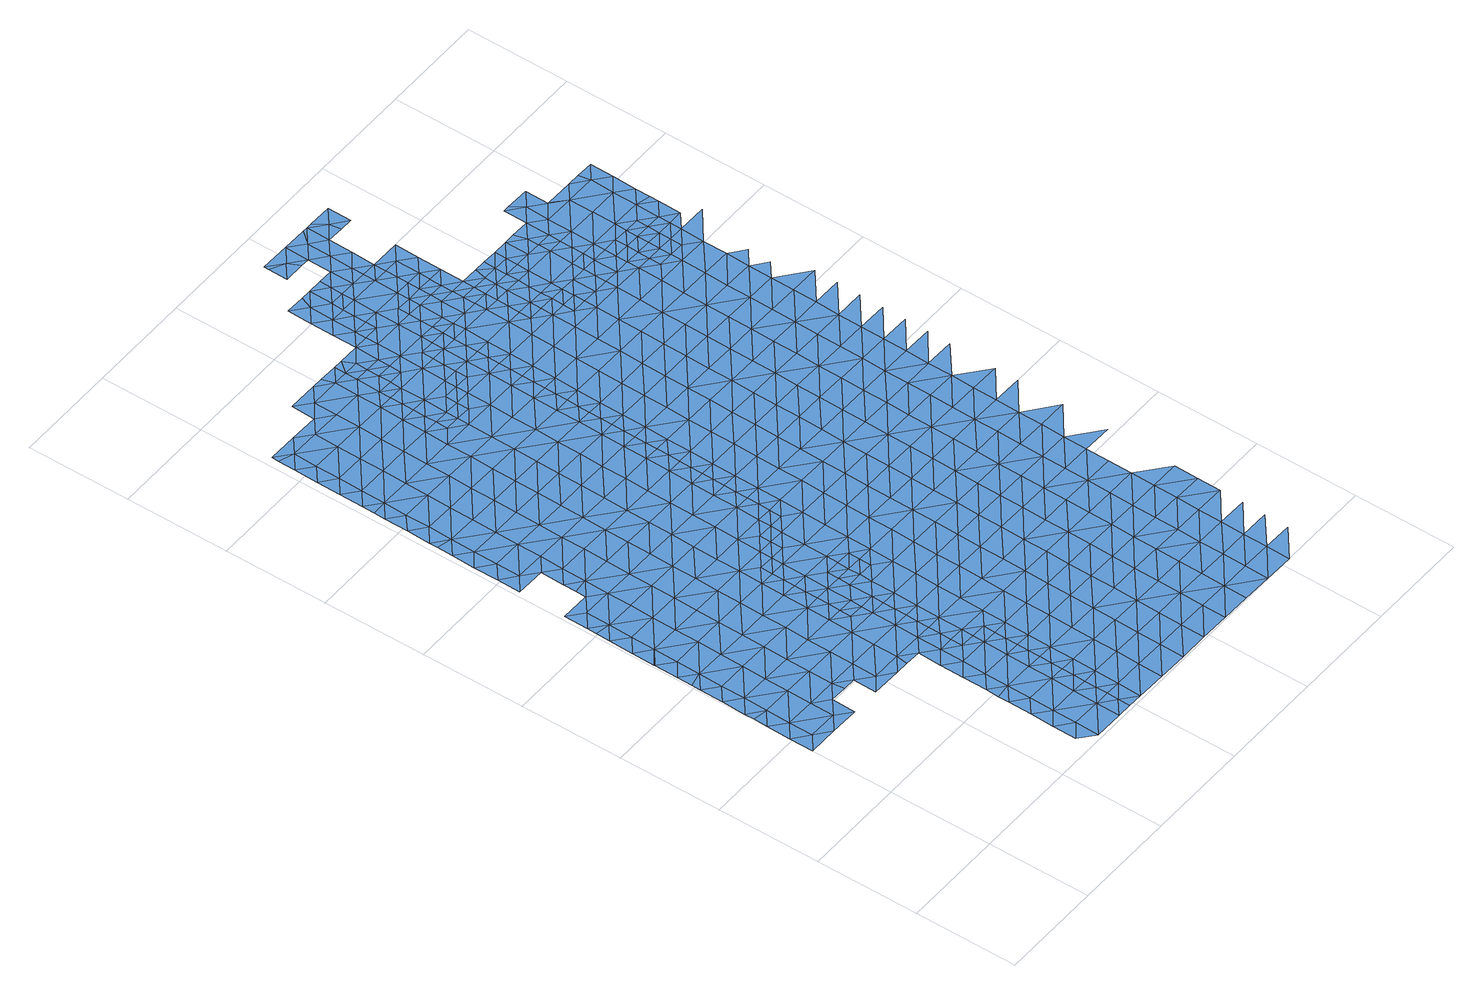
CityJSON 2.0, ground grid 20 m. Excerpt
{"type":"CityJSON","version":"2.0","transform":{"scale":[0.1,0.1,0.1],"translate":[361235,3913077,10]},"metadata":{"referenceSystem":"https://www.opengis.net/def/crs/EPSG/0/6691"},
"CityObjects":{
"waterbody1":{"type":"WaterBody","attributes":{"name":"9","class":"1140","function":"1","WaterBodyRiverFloodingRiskAttribute.description":"5","WaterBodyRiverFloodingRiskAttribute.rankOrg":"1","WaterBodyRiverFloodingRiskAttribute.adminType":"2","WaterBodyRiverFloodingRiskAttribute.scale":"L1"},"geometry":[{"type":"MultiSurface","lod":"1","boundaries":[[[0,1,2]],[[3,0,2]],[[4,1,5]],[[1,0,5]],[[6,7,8]],[[7,4,5]],[[6,4,7]],[[3,9,0]],[[10,11,8]],[[8,7,10]],[[5,0,9]],[[10,12,11]],[[11,12,13]],[[9,14,5]],[[5,15,7]],[[16,17,13]],[[17,16,18]],[[9,3,19]],[[13,12,16]],[[15,5,14]],[[10,7,15]],[[20,21,18]],[[22,14,9]],[[18,16,20]],[[21,23,24]],[[9,19,22]],[[12,25,16]],[[20,23,21]],[[10,15,26]],[[24,23,27]],[[12,10,25]],[[10,26,25]],[[28,14,22]],[[14,29,15]],[[30,27,31]],[[29,26,15]],[[27,23,31]],[[32,28,22]],[[31,33,30]],[[16,25,34]],[[20,16,35]],[[36,33,37]],[[36,30,33]],[[35,16,34]],[[23,20,35]],[[14,28,29]],[[38,39,37]],[[40,31,23]],[[29,41,26]],[[26,42,25]],[[38,37,33]],[[41,42,26]],[[32,43,28]],[[42,34,25]],[[23,35,44]],[[43,45,28]],[[40,23,44]],[[33,31,40]],[[46,39,38]],[[47,35,34]],[[48,38,33]],[[43,49,50]],[[51,52,53]],[[54,47,34]],[[47,44,35]],[[55,48,33]],[[29,56,41]],[[51,53,57]],[[54,34,42]],[[49,58,50]],[[55,33,40]],[[59,60,61]],[[29,28,56]],[[43,50,45]],[[56,28,45]],[[62,59,61]],[[38,48,46]],[[63,52,51]],[[64,52,63]],[[65,66,60]],[[41,67,42]],[[47,68,44]],[[44,69,40]],[[70,51,57]],[[68,69,44]],[[60,59,65]],[[71,72,46]],[[73,41,56]],[[74,64,63]],[[48,71,46]],[[75,64,74]],[[65,76,66]],[[40,77,55]],[[72,71,78]],[[79,80,75]],[[67,41,73]],[[50,58,81]],[[54,42,67]],[[82,66,76]],[[69,77,40]],[[83,56,45]],[[84,81,58]],[[80,79,85]],[[79,75,74]],[[45,50,86]],[[87,88,82]],[[55,77,48]],[[71,89,78]],[[67,90,54]],[[91,65,59]],[[54,92,47]],[[76,87,82]],[[63,51,70]],[[93,59,62]],[[57,94,70]],[[95,96,85]],[[86,83,45]],[[88,87,97]],[[62,78,89]],[[79,95,85]],[[50,81,86]],[[56,83,73]],[[93,91,59]],[[98,68,47]],[[48,99,71]],[[89,93,62]],[[87,100,97]],[[101,81,84]],[[77,99,48]],[[97,100,102]],[[92,54,90]],[[95,103,96]],[[63,70,104]],[[96,103,105]],[[74,63,106]],[[76,65,91]],[[68,98,69]],[[107,108,94]],[[94,108,70]],[[100,109,102]],[[106,63,104]],[[99,110,71]],[[79,74,106]],[[71,111,89]],[[101,112,81]],[[113,95,79]],[[103,114,105]],[[115,102,109]],[[67,116,90]],[[47,92,98]],[[87,76,117]],[[118,77,69]],[[73,83,119]],[[67,73,116]],[[120,93,89]],[[121,122,70]],[[70,122,104]],[[117,76,91]],[[101,105,114]],[[70,108,121]],[[87,123,100]],[[124,125,126]],[[127,79,106]],[[128,103,95]],[[124,115,125]],[[86,129,83]],[[73,119,116]],[[111,120,89]],[[120,91,93]],[[130,92,90]],[[122,131,104]],[[115,109,125]],[[132,69,98]],[[86,81,129]],[[77,118,99]],[[71,110,111]],[[131,133,104]],[[104,133,106]],[[101,114,112]],[[113,79,127]],[[83,134,119]],[[87,117,135]],[[126,136,137]],[[100,138,109]],[[114,103,139]],[[81,112,129]],[[140,90,116]],[[141,98,92]],[[133,142,106]],[[143,127,106]],[[126,125,136]],[[69,132,118]],[[123,138,100]],[[129,144,83]],[[145,110,99]],[[146,112,114]],[[142,143,106]],[[87,135,123]],[[109,138,125]],[[147,146,114]],[[128,95,113]],[[147,114,139]],[[148,149,119]],[[119,149,116]],[[137,150,151]],[[83,144,134]],[[119,134,148]],[[141,132,98]],[[139,103,128]],[[90,140,130]],[[117,91,152]],[[153,113,127]],[[137,136,150]],[[154,99,118]],[[155,111,110]],[[146,156,112]],[[152,91,120]],[[157,153,127]],[[158,159,151]],[[160,136,125]],[[157,127,143]],[[156,161,112]],[[112,161,129]],[[117,162,135]],[[163,164,116]],[[116,164,140]],[[163,116,149]],[[165,139,128]],[[92,130,141]],[[166,128,113]],[[151,150,158]],[[167,134,144]],[[99,154,145]],[[168,144,129]],[[169,117,152]],[[170,171,159]],[[164,172,140]],[[173,166,113]],[[174,150,136]],[[173,113,153]],[[175,168,129]],[[158,170,159]],[[135,176,123]],[[172,177,140]],[[140,177,130]],[[125,138,178]],[[129,161,175]],[[179,180,132]],[[120,111,155]],[[181,152,120]],[[182,165,128]],[[162,117,169]],[[160,125,178]],[[110,145,155]],[[160,174,136]],[[183,171,170]],[[168,184,144]],[[144,185,167]],[[132,141,179]],[[118,132,180]],[[186,182,128]],[[155,181,120]],[[187,158,150]],[[186,128,166]],[[184,185,144]],[[123,188,138]],[[189,190,130]],[[130,190,141]],[[180,191,118]],[[130,177,189]],[[170,192,183]],[[174,187,150]],[[193,169,152]],[[135,162,176]],[[154,118,191]],[[138,188,178]],[[158,187,170]],[[191,194,154]],[[190,195,141]],[[196,193,152]],[[145,194,155]],[[196,152,181]],[[197,162,169]],[[123,176,188]],[[145,154,194]],[[198,160,178]],[[187,199,170]],[[155,200,181]],[[179,141,201]],[[162,202,176]],[[178,188,203]],[[192,170,199]],[[160,204,174]],[[190,205,195]],[[197,169,193]],[[141,195,201]],[[180,206,191]],[[198,178,203]],[[200,155,194]],[[198,204,160]],[[207,196,181]],[[180,179,206]],[[174,208,187]],[[205,209,195]],[[210,207,181]],[[202,162,197]],[[179,201,206]],[[210,181,200]],[[211,193,196]],[[212,192,199]],[[187,208,199]],[[188,176,213]],[[209,214,195]],[[205,215,209]],[[201,195,214]],[[213,176,202]],[[203,188,213]],[[194,216,200]],[[217,197,193]],[[191,206,218]],[[194,191,216]],[[219,198,203]],[[174,204,208]],[[208,220,199]],[[211,196,207]],[[191,218,216]],[[199,220,212]],[[221,202,197]],[[222,203,213]],[[198,223,204]],[[201,214,224]],[[217,193,211]],[[217,221,197]],[[221,213,202]],[[219,203,222]],[[219,223,198]],[[206,201,225]],[[200,216,226]],[[227,228,212]],[[210,200,229]],[[214,230,224]],[[225,201,224]],[[218,206,225]],[[231,222,213]],[[212,220,227]],[[200,226,229]],[[207,210,232]],[[221,231,213]],[[208,204,233]],[[208,234,220]],[[235,219,222]],[[230,236,224]],[[232,210,229]],[[233,204,223]],[[233,234,208]],[[237,228,227]],[[218,225,238]],[[216,218,239]],[[211,207,240]],[[241,235,222]],[[220,234,227]],[[231,241,222]],[[236,242,224]],[[230,243,236]],[[235,244,219]],[[239,218,238]],[[244,245,219]],[[246,221,217]],[[225,224,242]],[[219,245,223]],[[207,232,240]],[[226,216,247]],[[217,211,246]],[[248,237,227]],[[249,250,225]],[[225,250,238]],[[247,216,239]],[[225,242,249]],[[251,252,223]],[[253,231,221]],[[211,240,246]],[[223,245,251]],[[229,226,254]],[[233,223,252]],[[248,227,234]],[[255,235,241]],[[256,257,238]],[[252,258,233]],[[254,226,247]],[[238,250,256]],[[258,259,233]],[[239,238,257]],[[248,260,237]],[[232,229,261]],[[234,233,259]],[[221,246,253]],[[253,262,231]],[[231,263,241]],[[264,265,239]],[[239,265,247]],[[264,239,257]],[[266,248,234]],[[261,229,254]],[[255,241,267]],[[240,268,246]],[[240,232,268]],[[263,267,241]],[[234,259,266]],[[248,269,260]],[[270,271,247]],[[266,272,248]],[[247,265,270]],[[263,231,262]],[[272,269,248]],[[254,247,271]],[[232,261,268]],[[273,266,259]],[[271,274,254]],[[274,275,254]],[[253,246,276]],[[273,259,277]],[[261,254,275]],[[278,262,253]],[[263,279,267]],[[246,268,276]],[[280,268,261]],[[281,266,273]],[[282,267,279]],[[282,283,284]],[[285,280,261]],[[261,275,285]],[[277,286,273]],[[287,263,262]],[[283,282,279]],[[253,276,288]],[[289,281,273]],[[290,276,268]],[[286,289,273]],[[291,290,268]],[[278,253,288]],[[268,280,291]],[[289,292,281]],[[293,279,263]],[[290,294,276]],[[295,283,279]],[[296,288,276]],[[294,296,276]],[[287,262,278]],[[293,295,279]],[[297,278,288]],[[298,297,288]],[[298,288,296]],[[293,263,287]],[[299,300,278]],[[278,300,287]],[[299,278,297]],[[293,301,295]],[[302,295,301]],[[303,304,287]],[[287,304,293]],[[305,302,301]],[[287,300,303]],[[301,306,305]],[[307,306,308]],[[304,309,293]],[[307,305,306]],[[309,310,293]],[[293,310,301]],[[311,308,306]],[[312,306,301]],[[313,312,301]],[[301,310,313]],[[306,314,311]],[[315,314,306]],[[315,306,312]]]}]},
"waterbody2":{"type":"WaterBody","attributes":{"name":"9","class":"1140","function":"1","WaterBodyRiverFloodingRiskAttribute.description":"5","WaterBodyRiverFloodingRiskAttribute.rankOrg":"2","WaterBodyRiverFloodingRiskAttribute.adminType":"2","WaterBodyRiverFloodingRiskAttribute.scale":"L1"},"geometry":[{"type":"MultiSurface","lod":"1","boundaries":[[[107,316,108]],[[121,317,122]],[[121,108,317]],[[108,316,317]],[[317,318,122]],[[131,318,133]],[[131,122,318]],[[319,317,316]],[[318,320,133]],[[134,167,148]],[[320,143,142]],[[321,146,147]],[[142,133,320]],[[147,139,321]],[[148,322,149]],[[321,139,165]],[[148,167,322]],[[321,323,146]],[[324,153,157]],[[324,143,320]],[[157,143,324]],[[156,323,161]],[[156,146,323]],[[163,325,164]],[[325,149,322]],[[163,149,325]],[[319,316,326]],[[165,182,321]],[[167,185,322]],[[327,166,173]],[[318,317,328]],[[325,329,164]],[[330,168,175]],[[327,153,324]],[[173,153,327]],[[175,161,330]],[[172,329,177]],[[331,325,322]],[[172,164,329]],[[328,317,319]],[[185,331,322]],[[161,323,330]],[[332,323,321]],[[320,333,324]],[[330,334,168]],[[335,182,186]],[[320,318,333]],[[332,321,182]],[[335,166,327]],[[186,166,335]],[[184,334,185]],[[184,168,334]],[[336,329,325]],[[189,177,337]],[[333,318,328]],[[189,205,190]],[[338,319,326]],[[177,329,337]],[[339,325,331]],[[334,340,185]],[[324,341,327]],[[332,342,323]],[[336,325,339]],[[205,189,337]],[[332,182,335]],[[343,338,326]],[[331,185,340]],[[344,328,319]],[[324,333,345]],[[327,346,335]],[[330,323,347]],[[348,331,340]],[[349,329,336]],[[338,344,319]],[[324,345,341]],[[337,329,349]],[[323,342,347]],[[205,337,215]],[[335,350,332]],[[334,330,351]],[[334,352,340]],[[344,353,328]],[[336,354,349]],[[327,341,346]],[[337,355,215]],[[348,340,356]],[[332,350,342]],[[330,347,351]],[[333,328,353]],[[352,356,340]],[[337,349,355]],[[354,357,349]],[[335,346,350]],[[358,347,342]],[[343,359,338]],[[334,351,352]],[[345,333,360]],[[361,359,343]],[[209,215,362]],[[360,333,353]],[[215,355,362]],[[338,363,344]],[[214,209,230]],[[352,364,356]],[[341,345,365]],[[342,350,366]],[[364,357,367]],[[347,368,351]],[[230,209,362]],[[369,349,357]],[[367,356,364]],[[359,363,338]],[[365,345,360]],[[358,342,366]],[[358,368,347]],[[355,349,369]],[[346,341,370]],[[355,371,362]],[[369,357,364]],[[363,372,344]],[[372,360,353]],[[341,365,370]],[[353,344,372]],[[230,362,243]],[[350,346,373]],[[352,351,374]],[[355,369,375]],[[366,350,373]],[[346,370,373]],[[362,371,243]],[[361,376,359]],[[351,368,374]],[[355,375,371]],[[366,377,358]],[[364,352,378]],[[379,376,361]],[[380,381,360]],[[382,377,366]],[[378,352,374]],[[383,370,365]],[[382,366,373]],[[384,368,358]],[[359,385,363]],[[360,372,380]],[[365,360,381]],[[369,364,386]],[[376,385,359]],[[385,372,363]],[[236,243,387]],[[243,371,387]],[[242,236,387]],[[386,364,378]],[[386,388,369]],[[389,374,368]],[[375,369,388]],[[249,390,250]],[[249,242,390]],[[384,389,368]],[[242,387,390]],[[365,381,383]],[[388,391,375]],[[392,382,373]],[[358,377,384]],[[373,370,393]],[[394,387,371]],[[374,395,378]],[[371,375,391]],[[396,397,372]],[[256,250,398]],[[396,372,385]],[[250,390,398]],[[257,256,398]],[[370,383,393]],[[394,390,387]],[[379,399,376]],[[380,372,397]],[[382,400,377]],[[401,399,379]],[[399,385,376]],[[264,402,265]],[[397,403,380]],[[402,257,398]],[[264,257,402]],[[392,373,393]],[[392,400,382]],[[386,378,395]],[[394,371,391]],[[374,389,395]],[[381,380,403]],[[404,388,386]],[[405,398,390]],[[395,406,386]],[[403,407,381]],[[270,265,408]],[[400,409,377]],[[410,396,385]],[[265,402,408]],[[271,270,408]],[[399,411,385]],[[383,381,407]],[[412,390,394]],[[384,377,409]],[[413,402,398]],[[408,414,271]],[[388,415,391]],[[411,410,385]],[[274,271,414]],[[416,395,389]],[[404,386,406]],[[404,415,388]],[[275,274,414]],[[405,390,412]],[[405,413,398]],[[393,383,417]],[[418,394,391]],[[389,384,416]],[[419,399,401]],[[420,280,285]],[[410,421,396]],[[402,422,408]],[[392,393,417]],[[285,275,420]],[[383,407,417]],[[415,418,391]],[[275,414,420]],[[384,409,416]],[[413,422,402]],[[397,396,421]],[[392,423,400]],[[416,424,395]],[[425,414,408]],[[426,290,291]],[[421,427,397]],[[428,423,392]],[[429,411,399]],[[291,280,426]],[[424,430,395]],[[428,392,417]],[[412,394,418]],[[431,409,400]],[[280,420,426]],[[403,397,427]],[[406,395,430]],[[414,425,420]],[[406,432,404]],[[426,433,290]],[[418,434,412]],[[435,429,399]],[[412,436,405]],[[433,296,294]],[[427,437,403]],[[435,399,419]],[[438,410,411]],[[294,290,433]],[[407,437,417]],[[434,436,412]],[[407,403,437]],[[408,422,425]],[[429,438,411]],[[438,421,410]],[[439,297,298]],[[420,440,426]],[[439,296,433]],[[298,296,439]],[[441,428,417]],[[400,423,431]],[[406,430,432]],[[416,409,442]],[[443,420,425]],[[415,404,444]],[[413,405,445]],[[446,427,421]],[[426,447,433]],[[299,448,300]],[[448,297,439]],[[299,297,448]],[[449,417,437]],[[444,450,415]],[[419,451,435]],[[445,405,436]],[[409,431,442]],[[445,452,413]],[[404,432,444]],[[418,450,434]],[[428,453,423]],[[424,416,454]],[[420,443,440]],[[418,415,450]],[[455,451,419]],[[422,413,452]],[[441,417,449]],[[441,453,428]],[[454,416,442]],[[303,456,304]],[[446,421,438]],[[457,437,427]],[[303,300,456]],[[458,431,423]],[[435,459,429]],[[452,460,422]],[[300,448,456]],[[461,436,434]],[[430,424,462]],[[430,463,432]],[[426,440,447]],[[451,459,435]],[[456,464,304]],[[425,422,460]],[[465,457,427]],[[439,433,466]],[[309,464,310]],[[465,427,446]],[[467,449,437]],[[309,304,464]],[[468,461,434]],[[429,469,438]],[[424,454,462]],[[466,433,447]],[[468,434,450]],[[470,445,436]],[[431,471,442]],[[472,440,443]],[[459,469,429]],[[443,425,473]],[[458,423,453]],[[474,312,313]],[[448,439,475]],[[463,430,462]],[[476,450,444]],[[477,441,449]],[[313,310,474]],[[438,478,446]],[[310,464,474]],[[475,439,466]],[[479,452,445]],[[425,460,473]],[[444,432,476]],[[480,447,440]],[[312,481,315]],[[469,478,438]],[[467,437,457]],[[477,453,441]],[[456,448,482]],[[454,442,471]],[[476,432,463]],[[481,312,474]],[[431,458,471]],[[315,483,314]],[[446,484,465]],[[482,448,475]],[[436,461,470]],[[443,473,472]],[[476,485,450]],[[486,466,447]],[[478,484,446]],[[452,487,460]],[[477,449,467]],[[483,315,481]],[[464,456,488]],[[489,490,454]],[[491,457,465]],[[485,492,450]],[[451,455,493]],[[489,454,471]],[[494,463,462]],[[477,495,453]],[[453,496,458]],[[488,456,482]],[[445,470,479]],[[462,454,490]],[[440,472,480]],[[468,450,492]],[[484,491,465]],[[474,464,497]],[[490,494,462]],[[498,467,457]],[[492,499,468]],[[459,451,500]],[[481,501,483]],[[487,452,479]],[[473,460,487]],[[463,494,476]],[[475,466,486]],[[502,470,461]],[[497,464,488]],[[481,474,497]],[[447,480,486]],[[461,468,499]],[[487,503,473]],[[491,498,457]],[[473,504,472]],[[498,477,467]],[[471,458,496]],[[505,501,481]],[[497,505,481]],[[453,495,496]],[[499,502,461]],[[469,459,506]],[[507,489,471]],[[469,508,478]],[[509,485,476]],[[496,510,471]],[[511,479,470]],[[512,475,486]],[[472,513,480]],[[482,475,514]],[[478,508,484]],[[504,473,503]],[[498,515,477]],[[516,492,485]],[[514,475,512]],[[479,511,487]],[[489,517,490]],[[476,494,518]],[[519,486,480]],[[497,488,520]],[[521,491,484]],[[488,482,522]],[[523,501,505]],[[471,510,507]],[[508,521,484]],[[513,472,504]],[[476,518,509]],[[513,519,480]],[[495,477,524]],[[525,526,497]],[[522,482,514]],[[470,502,511]],[[527,503,487]],[[497,520,525]],[[528,512,486]],[[492,529,499]],[[505,497,526]],[[520,488,522]],[[494,490,517]],[[530,523,505]],[[477,515,524]],[[489,507,517]],[[521,531,491]],[[485,509,516]],[[519,528,486]],[[496,495,532]],[[533,530,505]],[[534,487,511]],[[533,505,526]],[[494,535,518]],[[536,514,512]],[[499,537,502]],[[498,491,531]],[[503,538,504]],[[532,495,524]],[[539,520,522]],[[540,522,514]],[[541,494,517]],[[492,516,529]],[[528,536,512]],[[510,496,542]],[[510,543,507]],[[487,534,527]],[[518,544,509]],[[536,540,514]],[[504,545,513]],[[542,543,510]],[[543,517,507]],[[535,494,541]],[[537,499,529]],[[496,532,542]],[[511,502,537]],[[538,545,504]],[[546,547,522]],[[546,522,540]],[[503,527,538]],[[539,522,547]],[[537,548,511]],[[511,549,534]],[[513,550,519]],[[544,518,535]],[[524,551,532]],[[545,550,513]],[[550,528,519]],[[543,552,517]],[[516,509,553]],[[554,540,536]],[[552,555,517]],[[553,509,544]],[[553,556,516]],[[556,537,529]],[[557,542,532]],[[549,511,548]],[[541,517,555]],[[529,516,556]],[[558,536,528]],[[527,534,559]],[[550,560,528]],[[557,543,542]],[[561,554,536]],[[555,562,541]],[[559,534,549]],[[535,562,544]],[[560,558,528]],[[535,541,562]],[[538,527,563]],[[564,565,537]],[[544,566,553]],[[567,549,548]],[[543,568,552]],[[527,559,563]],[[545,569,550]],[[537,556,564]],[[548,537,565]],[[561,536,558]],[[545,538,569]],[[565,567,548]],[[566,544,562]],[[570,556,553]],[[552,571,555]],[[538,563,569]],[[550,572,560]],[[573,561,558]],[[571,562,555]],[[559,549,567]],[[574,553,566]],[[575,564,556]],[[576,563,559]],[[550,569,577]],[[560,578,558]],[[558,579,573]],[[553,574,570]],[[580,559,567]],[[562,581,566]],[[550,577,572]],[[564,582,565]],[[578,579,558]],[[575,582,564]],[[582,567,565]],[[576,559,580]],[[569,563,576]],[[556,570,575]],[[566,583,574]],[[560,572,578]],[[584,569,576]],[[574,585,570]],[[582,586,567]],[[567,587,580]],[[577,569,588]],[[589,579,578]],[[586,587,567]],[[572,590,578]],[[569,584,588]],[[570,591,575]],[[580,592,576]],[[593,589,578]],[[572,577,594]],[[590,593,578]],[[572,594,590]],[[593,595,589]],[[596,584,576]],[[577,588,594]],[[575,597,582]],[[592,580,587]],[[598,586,582]],[[599,588,584]],[[600,590,594]],[[576,592,596]],[[601,594,588]],[[586,602,587]],[[594,603,600]],[[602,592,587]],[[584,596,599]],[[604,596,592]],[[594,601,603]],[[588,599,601]],[[605,599,596]],[[606,603,607]],[[606,608,609]],[[603,601,607]],[[608,606,607]],[[610,607,601]],[[611,608,607]]]}]},
"waterbody3":{"type":"WaterBody","attributes":{"name":"9","class":"1140","function":"1","WaterBodyRiverFloodingRiskAttribute.description":"5","WaterBodyRiverFloodingRiskAttribute.rankOrg":"1","WaterBodyRiverFloodingRiskAttribute.adminType":"2","WaterBodyRiverFloodingRiskAttribute.scale":"L1"},"geometry":[{"type":"MultiSurface","lod":"1","boundaries":[[[356,367,348]],[[357,354,612]],[[348,367,612]],[[357,612,367]],[[339,348,612]],[[348,339,331]],[[612,336,339]],[[354,336,612]]]}]},
"waterbody4":{"type":"WaterBody","attributes":{"name":"9","class":"1140","function":"1","WaterBodyRiverFloodingRiskAttribute.description":"5","WaterBodyRiverFloodingRiskAttribute.rankOrg":"2","WaterBodyRiverFloodingRiskAttribute.adminType":"2","WaterBodyRiverFloodingRiskAttribute.scale":"L1"},"geometry":[{"type":"MultiSurface","lod":"1","boundaries":[[[613,614,615]],[[258,252,616]],[[252,251,617]],[[251,245,617]],[[245,618,617]],[[244,618,245]],[[244,255,618]],[[255,244,235]],[[283,302,619]],[[307,308,620]],[[305,307,620]],[[284,619,617]],[[617,616,252]],[[616,286,277]],[[277,259,616]],[[259,258,616]],[[618,284,617]],[[621,622,623]],[[255,282,618]],[[284,283,619]],[[282,284,618]],[[295,302,283]],[[267,282,255]],[[620,617,619]],[[617,620,616]],[[624,623,622]],[[625,626,627]],[[624,628,615]],[[629,630,631]],[[632,272,281]],[[292,614,632]],[[615,628,613]],[[625,630,633]],[[634,292,289]],[[620,308,634]],[[620,286,616]],[[620,634,286]],[[289,286,634]],[[281,292,632]],[[281,272,266]],[[622,635,624]],[[635,626,624]],[[625,624,626]],[[624,625,628]],[[633,628,625]],[[636,637,629]],[[638,639,640]],[[641,638,640]],[[642,643,644]],[[627,643,642]],[[643,627,626]],[[642,645,627]],[[645,640,627]],[[627,640,631]],[[640,646,631]],[[631,625,627]],[[631,630,625]],[[641,640,645]],[[639,646,640]],[[636,631,646]],[[636,629,631]],[[647,269,272]],[[632,647,272]],[[614,647,632]],[[621,623,314]],[[292,615,614]],[[634,615,292]],[[634,624,615]],[[634,623,624]],[[308,623,634]],[[311,623,308]],[[311,314,623]],[[302,305,619]],[[620,619,305]]]}]},
"waterbody5":{"type":"WaterBody","attributes":{"name":"9","class":"1140","function":"1","WaterBodyRiverFloodingRiskAttribute.description":"5","WaterBodyRiverFloodingRiskAttribute.rankOrg":"1","WaterBodyRiverFloodingRiskAttribute.adminType":"2","WaterBodyRiverFloodingRiskAttribute.scale":"L1"},"geometry":[{"type":"MultiSurface","lod":"1","boundaries":[[[648,649,650]],[[651,652,653]],[[654,655,656]],[[633,630,657]],[[628,633,657]],[[613,628,657]],[[613,657,614]],[[658,614,657]],[[657,659,658]],[[660,661,662]],[[649,661,660]],[[649,648,661]],[[663,654,656]],[[664,649,660]],[[665,650,649]],[[652,650,666]],[[667,652,666]],[[667,653,652]],[[652,651,648]],[[662,668,638]],[[665,649,664]],[[630,659,657]],[[669,646,670]],[[663,656,637]],[[671,669,670]],[[648,670,661]],[[662,661,668]],[[659,672,658]],[[655,672,656]],[[659,656,672]],[[637,656,659]],[[629,637,659]],[[629,659,630]],[[636,646,669]],[[636,669,637]],[[637,669,663]],[[663,669,671]],[[639,668,646]],[[670,646,668]],[[661,670,668]],[[639,638,668]],[[648,650,652]],[[673,674,675]],[[660,674,673]],[[676,673,675]],[[677,673,676]],[[664,673,677]],[[673,664,660]]]}]},
"waterbody6":{"type":"WaterBody","attributes":{"name":"9","class":"1140","function":"1","WaterBodyRiverFloodingRiskAttribute.description":"5","WaterBodyRiverFloodingRiskAttribute.rankOrg":"3","WaterBodyRiverFloodingRiskAttribute.adminType":"2","WaterBodyRiverFloodingRiskAttribute.scale":"L1"},"geometry":[{"type":"MultiSurface","lod":"1","boundaries":[[[621,314,483]],[[523,530,678]],[[626,635,643]],[[523,678,501]],[[622,621,679]],[[680,501,678]],[[681,643,682]],[[681,682,680]],[[483,501,679]],[[683,680,678]],[[679,682,622]],[[501,680,679]],[[682,679,680]],[[684,678,530]],[[635,622,682]],[[685,683,684]],[[643,635,682]],[[643,681,644]],[[678,684,683]],[[621,483,679]]]}]},
"waterbody7":{"type":"WaterBody","attributes":{"name":"9","class":"1140","function":"1","WaterBodyRiverFloodingRiskAttribute.description":"5","WaterBodyRiverFloodingRiskAttribute.rankOrg":"2","WaterBodyRiverFloodingRiskAttribute.adminType":"2","WaterBodyRiverFloodingRiskAttribute.scale":"L1"},"geometry":[{"type":"MultiSurface","lod":"1","boundaries":[[[685,686,687]],[[683,685,687]],[[686,688,687]],[[688,644,687]],[[681,687,644]],[[681,683,687]],[[681,680,683]]]}]},
"waterbody8":{"type":"WaterBody","attributes":{"name":"9","class":"1140","function":"1","WaterBodyRiverFloodingRiskAttribute.description":"5","WaterBodyRiverFloodingRiskAttribute.rankOrg":"3","WaterBodyRiverFloodingRiskAttribute.adminType":"2","WaterBodyRiverFloodingRiskAttribute.scale":"L1"},"geometry":[{"type":"MultiSurface","lod":"1","boundaries":[[[689,526,690]],[[691,692,693]],[[689,694,691]],[[695,694,690]],[[526,689,533]],[[533,693,530]],[[694,689,690]],[[525,520,690]],[[520,539,690]],[[690,539,547]],[[691,693,689]],[[695,690,547]],[[693,533,689]],[[526,525,690]]]}]},
"waterbody9":{"type":"WaterBody","attributes":{"name":"9","class":"1140","function":"1","WaterBodyRiverFloodingRiskAttribute.description":"5","WaterBodyRiverFloodingRiskAttribute.rankOrg":"1","WaterBodyRiverFloodingRiskAttribute.adminType":"2","WaterBodyRiverFloodingRiskAttribute.scale":"L1"},"geometry":[{"type":"MultiSurface","lod":"1","boundaries":[[[696,645,697]],[[642,644,697]],[[697,644,688]],[[697,645,642]],[[697,686,698]],[[698,696,697]],[[699,696,698]],[[638,696,699]],[[641,696,638]],[[696,641,645]],[[688,686,697]]]}]},
"waterbody10":{"type":"WaterBody","attributes":{"name":"9","class":"1140","function":"1","WaterBodyRiverFloodingRiskAttribute.description":"5","WaterBodyRiverFloodingRiskAttribute.rankOrg":"2","WaterBodyRiverFloodingRiskAttribute.adminType":"2","WaterBodyRiverFloodingRiskAttribute.scale":"L1"},"geometry":[{"type":"MultiSurface","lod":"1","boundaries":[[[700,701,702]],[[702,703,693]],[[530,693,684]],[[684,703,685]],[[685,703,701]],[[684,693,703]],[[702,693,692]],[[702,701,703]]]}]},
"waterbody11":{"type":"WaterBody","attributes":{"name":"9","class":"1140","function":"1","WaterBodyRiverFloodingRiskAttribute.description":"5","WaterBodyRiverFloodingRiskAttribute.rankOrg":"2","WaterBodyRiverFloodingRiskAttribute.adminType":"2","WaterBodyRiverFloodingRiskAttribute.scale":"L1"},"geometry":[{"type":"MultiSurface","lod":"1","boundaries":[[[691,704,692]],[[705,706,707]],[[707,708,709]],[[710,711,708]],[[711,704,708]],[[709,694,695]],[[694,709,704]],[[704,691,694]],[[712,704,711]],[[713,710,708]],[[712,692,704]],[[714,715,709]],[[707,709,715]],[[695,714,709]],[[695,547,714]],[[708,704,709]],[[716,706,705]],[[708,707,717]],[[708,717,713]],[[713,718,710]],[[705,707,715]],[[706,717,707]]]}]},
"waterbody12":{"type":"WaterBody","attributes":{"name":"9","class":"1140","function":"1","WaterBodyRiverFloodingRiskAttribute.description":"5","WaterBodyRiverFloodingRiskAttribute.rankOrg":"3","WaterBodyRiverFloodingRiskAttribute.adminType":"2","WaterBodyRiverFloodingRiskAttribute.scale":"L1"},"geometry":[{"type":"MultiSurface","lod":"1","boundaries":[[[589,719,720]],[[589,720,579]],[[721,722,720]],[[546,714,547]],[[573,579,723]],[[705,715,723]],[[723,715,561]],[[715,724,561]],[[715,714,724]],[[714,546,724]],[[546,540,724]],[[724,540,554]],[[722,716,720]],[[720,716,579]],[[579,716,723]],[[719,721,720]],[[719,589,595]],[[554,561,724]],[[723,561,573]],[[723,716,705]]]}]},
"waterbody13":{"type":"WaterBody","attributes":{"name":"9","class":"1140","function":"1","WaterBodyRiverFloodingRiskAttribute.description":"5","WaterBodyRiverFloodingRiskAttribute.rankOrg":"1","WaterBodyRiverFloodingRiskAttribute.adminType":"2","WaterBodyRiverFloodingRiskAttribute.scale":"L1"},"geometry":[{"type":"MultiSurface","lod":"1","boundaries":[[[713,725,718]],[[726,727,728]],[[710,718,729]],[[730,711,731]],[[722,732,716]],[[722,721,732]],[[733,734,735]],[[730,736,702]],[[712,711,730]],[[726,737,738]],[[738,739,726]],[[740,608,741]],[[742,728,734]],[[728,742,726]],[[727,726,739]],[[743,744,735]],[[745,734,733]],[[744,746,735]],[[746,733,735]],[[746,747,733]],[[748,733,747]],[[733,748,745]],[[745,749,734]],[[734,749,742]],[[742,737,726]],[[750,744,743]],[[750,743,751]],[[751,743,741]],[[752,732,721]],[[741,611,751]],[[608,611,741]],[[609,608,740]],[[753,752,721]],[[753,754,752]],[[713,717,725]],[[717,732,725]],[[717,706,732]],[[743,752,754]],[[735,752,743]],[[734,755,735]],[[755,734,725]],[[725,734,728]],[[725,728,718]],[[727,718,728]],[[718,727,729]],[[756,729,727]],[[731,729,756]],[[711,729,731]],[[729,711,710]],[[712,730,692]],[[702,692,730]],[[736,700,702]],[[730,731,736]],[[706,716,732]],[[754,740,741]],[[743,754,741]],[[755,732,752]],[[725,732,755]],[[752,735,755]]]}]},
"waterbody14":{"type":"WaterBody","attributes":{"name":"9","class":"1140","function":"1","WaterBodyRiverFloodingRiskAttribute.description":"5","WaterBodyRiverFloodingRiskAttribute.rankOrg":"3","WaterBodyRiverFloodingRiskAttribute.adminType":"2","WaterBodyRiverFloodingRiskAttribute.scale":"L1"},"geometry":[{"type":"MultiSurface","lod":"1","boundaries":[[[757,595,758]],[[593,758,595]],[[600,606,758]],[[600,758,593]],[[590,600,593]],[[606,609,758]],[[600,603,606]],[[758,609,757]]]}]},
"waterbody15":{"type":"WaterBody","attributes":{"name":"9","class":"1140","function":"1","WaterBodyRiverFloodingRiskAttribute.description":"5","WaterBodyRiverFloodingRiskAttribute.rankOrg":"2","WaterBodyRiverFloodingRiskAttribute.adminType":"2","WaterBodyRiverFloodingRiskAttribute.scale":"L1"},"geometry":[{"type":"MultiSurface","lod":"1","boundaries":[[[753,740,754]],[[753,719,759]],[[759,740,753]],[[719,595,759]],[[753,721,719]],[[595,757,759]],[[757,609,759]],[[740,759,609]]]}]}
},
"vertices":[
[30,382,9],[1,406,9],[1,359,9],[58,359,9],[2,452,9],[30,428,9],[3,479,9],[31,475,9],[3,498,9],[86,381,9],[32,521,9],[4,544,9],[32,567,9],[4,590,9],[87,427,9],[88,474,9],[33,613,9],[5,607,9],[5,637,9],[114,358,9],[34,659,9],[6,683,9],[115,404,9],[35,706,9],[5,684,9],[89,566,9],[88,520,9],[6,729,9],[144,427,9],[145,473,9],[7,775,9],[35,752,9],[148,403,9],[36,798,9],[90,612,9],[91,658,9],[8,804,9],[8,822,9],[37,844,9],[9,868,9],[92,751,9],[145,519,9],[146,565,9],[172,403,9],[91,705,9],[201,426,9],[65,867,9],[147,658,9],[93,843,9],[171,357,9],[200,379,9],[309,54,9],[280,78,9],[280,32,9],[147,611,9],[93,797,9],[201,472,9],[308,8,9],[228,356,9],[39,983,9],[11,1006,9],[10,960,9],[67,959,9],[309,100,9],[281,124,9],[40,1029,9],[11,1053,9],[203,564,9],[148,704,9],[149,750,9],[365,53,9],[94,890,9],[66,887,9],[202,518,9],[310,147,9],[282,170,9],[40,1075,9],[150,796,9],[66,913,9],[311,193,9],[282,190,9],[257,379,9],[12,1099,9],[258,471,9],[254,356,9],[283,216,9],[257,425,9],[41,1122,9],[13,1129,9],[95,936,9],[203,611,9],[96,1028,9],[204,657,9],[96,982,9],[365,7,9],[311,239,9],[283,263,9],[13,1145,9],[205,703,9],[150,842,9],[42,1168,9],[285,355,9],[14,1191,9],[312,285,9],[366,100,9],[284,309,9],[367,146,9],[393,7,9],[393,30,9],[42,1214,9],[151,889,9],[152,935,9],[313,378,9],[368,238,9],[313,331,9],[14,1237,9],[260,563,9],[97,1074,9],[206,795,9],[259,517,9],[152,981,9],[394,53,9],[394,76,9],[98,1167,9],[15,1259,9],[43,1260,9],[15,1284,9],[367,192,9],[369,284,9],[314,424,9],[261,656,9],[394,99,9],[206,749,9],[395,122,9],[287,494,9],[98,1121,9],[44,1306,9],[16,1330,9],[99,1213,9],[341,308,9],[260,610,9],[262,702,9],[395,145,9],[395,168,9],[315,470,9],[208,888,9],[342,354,9],[341,331,9],[287,517,9],[288,540,9],[45,1353,9],[16,1376,9],[153,1027,9],[396,215,9],[207,842,9],[208,934,9],[342,377,9],[396,192,9],[45,1399,9],[17,1422,9],[101,1305,9],[342,400,9],[155,1120,9],[288,563,9],[288,586,9],[369,307,9],[397,261,9],[315,493,9],[343,447,9],[154,1074,9],[46,1445,9],[18,1455,9],[289,609,9],[397,238,9],[101,1352,9],[343,423,9],[155,1166,9],[289,632,9],[100,1259,9],[262,748,9],[263,795,9],[209,980,9],[398,307,9],[18,1469,9],[343,470,9],[344,493,9],[397,284,9],[102,1398,9],[156,1212,9],[289,655,9],[290,679,9],[264,841,9],[75,1468,9],[211,1073,9],[265,887,9],[318,701,9],[210,1026,9],[211,1119,9],[157,1305,9],[103,1444,9],[265,933,9],[319,747,9],[212,1165,9],[157,1258,9],[158,1351,9],[318,678,9],[320,794,9],[267,1026,9],[159,1397,9],[347,701,9],[266,979,9],[267,1072,9],[131,1467,9],[213,1211,9],[347,724,9],[347,678,9],[321,886,9],[268,1118,9],[321,840,9],[214,1304,9],[160,1443,9],[269,1164,9],[213,1258,9],[215,1350,9],[376,747,9],[377,793,9],[322,932,9],[160,1489,9],[132,1513,9],[323,978,9],[376,723,9],[270,1210,9],[323,1025,9],[216,1396,9],[216,1442,9],[242,1280,9],[404,746,9],[189,1512,9],[377,839,9],[378,885,9],[324,1071,9],[270,1257,9],[405,769,9],[404,723,9],[243,1303,9],[243,1326,9],[325,1117,9],[379,931,9],[217,1489,9],[405,792,9],[405,815,9],[243,1350,9],[244,1373,9],[326,1163,9],[380,978,9],[271,1280,9],[406,839,9],[406,862,9],[244,1396,9],[244,1419,9],[210,1512,9],[380,1024,9],[326,1210,9],[327,1256,9],[407,885,9],[407,908,9],[245,1465,9],[299,1279,9],[381,1070,9],[246,1511,9],[407,931,9],[408,954,9],[245,1488,9],[273,1442,9],[408,977,9],[408,1000,9],[382,1116,9],[273,1418,9],[383,1209,9],[328,1302,9],[409,1046,9],[273,1465,9],[299,1302,9],[328,1325,9],[300,1326,9],[409,1023,9],[301,1418,9],[384,1255,9],[382,1162,9],[302,1441,9],[410,1093,9],[409,1070,9],[302,1464,9],[385,1301,9],[410,1116,9],[357,1325,9],[410,1139,9],[411,1185,9],[411,1162,9],[412,1208,9],[412,1231,9],[385,1347,9],[357,1348,9],[412,1254,9],[413,1278,9],[357,1371,9],[386,1394,9],[358,1394,9],[358,1417,9],[413,1301,9],[413,1324,9],[386,1417,9],[414,1370,9],[414,1347,9],[415,1416,9],[414,1393,9],
[421,6,9],[422,52,9],[423,99,9],[479,52,9],[424,145,9],[370,331,9],[316,516,9],[370,377,9],[424,191,9],[316,563,9],[478,5,9],[425,237,9],[480,98,9],[317,609,9],[371,423,9],[344,539,9],[426,330,9],[480,144,9],[372,469,9],[426,284,9],[345,585,9],[318,655,9],[536,51,9],[345,562,9],[372,515,9],[482,236,9],[427,376,9],[535,4,9],[536,97,9],[481,190,9],[482,283,9],[428,422,9],[373,539,9],[374,608,9],[483,329,9],[429,468,9],[429,515,9],[537,143,9],[374,585,9],[375,654,9],[401,538,9],[402,584,9],[485,421,9],[592,50,9],[538,189,9],[592,4,9],[375,700,9],[593,96,9],[430,561,9],[539,236,9],[484,375,9],[402,561,9],[485,467,9],[431,607,9],[539,282,9],[432,699,9],[594,142,9],[540,328,9],[486,514,9],[431,653,9],[649,49,9],[541,420,9],[487,560,9],[649,3,9],[595,188,9],[595,235,9],[541,374,9],[596,281,9],[542,467,9],[650,95,9],[487,606,9],[433,746,9],[488,652,9],[543,513,9],[434,792,9],[489,699,9],[597,373,9],[597,327,9],[490,745,9],[544,559,9],[651,141,9],[651,188,9],[434,838,9],[706,48,9],[598,420,9],[705,2,9],[435,884,9],[652,234,9],[545,651,9],[491,837,9],[544,605,9],[653,280,9],[436,931,9],[599,466,9],[707,140,9],[707,94,9],[490,791,9],[492,883,9],[436,977,9],[546,698,9],[600,512,9],[654,326,9],[546,744,9],[762,1,9],[437,1023,9],[708,187,9],[492,930,9],[655,419,9],[600,558,9],[493,976,9],[438,1069,9],[709,233,9],[654,372,9],[764,93,9],[601,604,9],[656,465,9],[602,651,9],[438,1115,9],[547,790,9],[763,47,9],[548,836,9],[710,279,9],[764,140,9],[439,1162,9],[495,1068,9],[711,372,9],[656,511,9],[494,1022,9],[602,697,9],[549,883,9],[765,186,9],[495,1114,9],[440,1208,9],[710,325,9],[603,743,9],[820,46,9],[549,929,9],[712,418,9],[657,557,9],[819,0,9],[441,1254,9],[766,278,9],[712,464,9],[820,93,9],[550,975,9],[605,835,9],[658,604,9],[659,650,9],[441,1300,9],[766,232,9],[496,1161,9],[767,324,9],[604,789,9],[821,139,9],[605,882,9],[713,510,9],[551,1067,9],[551,1021,9],[442,1346,9],[497,1207,9],[659,696,9],[768,371,9],[822,185,9],[606,928,9],[552,1114,9],[443,1393,9],[497,1253,9],[443,1416,9],[823,231,9],[660,742,9],[553,1160,9],[607,974,9],[498,1299,9],[714,556,9],[715,603,9],[823,277,9],[661,788,9],[876,45,9],[715,649,9],[769,417,9],[769,463,9],[499,1346,9],[824,324,9],[661,835,9],[877,92,9],[472,1415,9],[662,881,9],[607,1020,9],[608,1067,9],[500,1392,9],[878,138,9],[771,556,9],[879,184,9],[717,741,9],[770,509,9],[663,927,9],[554,1206,9],[609,1113,9],[554,1252,9],[825,370,9],[717,787,9],[771,602,9],[716,695,9],[610,1159,9],[527,1322,9],[879,230,9],[555,1298,9],[500,1415,9],[825,416,9],[527,1345,9],[528,1368,9],[664,1019,9],[610,1205,9],[718,834,9],[528,1414,9],[880,277,9],[826,462,9],[528,1391,9],[664,973,9],[773,694,9],[611,1251,9],[719,880,9],[665,1066,9],[555,1322,9],[583,1275,9],[772,648,9],[827,508,9],[827,555,9],[774,740,9],[666,1112,9],[583,1298,9],[584,1321,9],[720,926,9],[720,972,9],[666,1158,9],[882,415,9],[828,601,9],[774,787,9],[611,1275,9],[829,647,9],[775,833,9],[884,508,9],[668,1251,9],[721,1019,9],[667,1204,9],[640,1274,9],[830,693,9],[722,1065,9],[776,879,9],[776,925,9],[830,740,9],[777,971,9],[885,600,9],[722,1111,9],[832,832,9],[886,646,9],[724,1203,9],[668,1274,9],[831,786,9],[832,878,9],[779,1064,9],[723,1157,9],[725,1250,9],[697,1273,9],[778,1018,9],[887,739,9],[833,924,9],[888,785,9],[779,1110,9],[889,831,9],[834,971,9],[835,1017,9],[780,1156,9],[725,1273,9],[753,1226,9],[889,877,9],[835,1063,9],[753,1249,9],[781,1203,9],[753,1272,9],[836,1109,9],[890,924,9],[891,970,9],[837,1155,9],[781,1226,9],[837,1202,9],[891,1016,9],[809,1225,9],[864,1086,9],[865,1132,9],[810,1248,9],[838,1248,9],[839,1271,9],[810,1271,9],[895,1247,9],[867,1271,9],
[373,562,9],
[331,1510,9],[303,1510,9],[331,1487,9],[272,1395,9],[272,1349,9],[271,1303,9],[328,1348,9],[329,1394,9],[415,1439,9],[415,1462,9],[387,1440,9],[387,1486,9],[388,1532,9],[416,1509,9],[445,1531,9],[359,1510,9],[360,1579,9],[360,1556,9],[389,1578,9],[274,1488,9],[360,1533,9],[330,1441,9],[416,1486,9],[389,1602,9],[361,1602,9],[474,1600,9],[446,1601,9],[446,1578,9],[474,1577,9],[473,1531,9],[445,1508,9],[473,1508,9],[474,1554,9],[418,1601,9],[263,1511,9],
[419,1693,9],[448,1716,9],[420,1740,9],[402,1694,9],[391,1717,9],[362,1694,9],[342,1648,9],[305,1649,9],[333,1625,9],[331,1533,9],[303,1557,9],[332,1579,9],[476,1693,9],[447,1670,9],[475,1646,9],[362,1648,9],[477,1739,9],[466,1739,9],[363,1741,9],[363,1732,9],[446,1624,9],[390,1625,9],[418,1647,9],[390,1648,9],[304,1603,9],[505,1715,9],[508,1692,9],[533,1692,9],[533,1738,9],[488,1739,9],
[500,1438,9],[443,1439,9],[472,1462,9],[473,1485,9],[444,1485,9],[501,1461,9],[529,1438,9],[529,1461,9],
[530,1507,9],[501,1484,9],[501,1507,9],
[556,1391,9],[556,1345,9],[585,1390,9],[585,1414,9],[557,1414,9],[584,1367,9],[584,1344,9],
[502,1577,9],[502,1530,9],[530,1553,9],[531,1599,9],
[586,1460,9],[563,1460,9],[585,1437,9],[557,1437,9],
[613,1390,9],[669,1320,9],[698,1343,9],[669,1343,9],[670,1389,9],[612,1344,9],[670,1412,9],[642,1413,9],[614,1413,9],[698,1389,9],[612,1321,9],[640,1320,9],[697,1319,9],[698,1366,9],[699,1412,9],
[754,1295,9],[725,1296,9],[754,1319,9],[726,1319,9],[669,1297,9],[612,1298,9],
[727,1388,9],[728,1481,9],[699,1458,9],[727,1435,9],[671,1435,9],[614,1436,9],[643,1459,9],[726,1342,9],[841,1433,9],[784,1434,9],[840,1387,9],[614,1459,9],[757,1503,9],[711,1504,9],[700,1504,9],[811,1295,9],[839,1294,9],[756,1457,9],[840,1340,9],[868,1363,9],[813,1456,9],[869,1409,9],[870,1455,9],[837,1456,9],[759,1457,9],[868,1334,9],[868,1317,9],[783,1341,9],[782,1318,9],[811,1318,9],[784,1387,9],[664,1459,9],
[782,1272,9],[781,1249,9],
[782,1295,9]
]}
